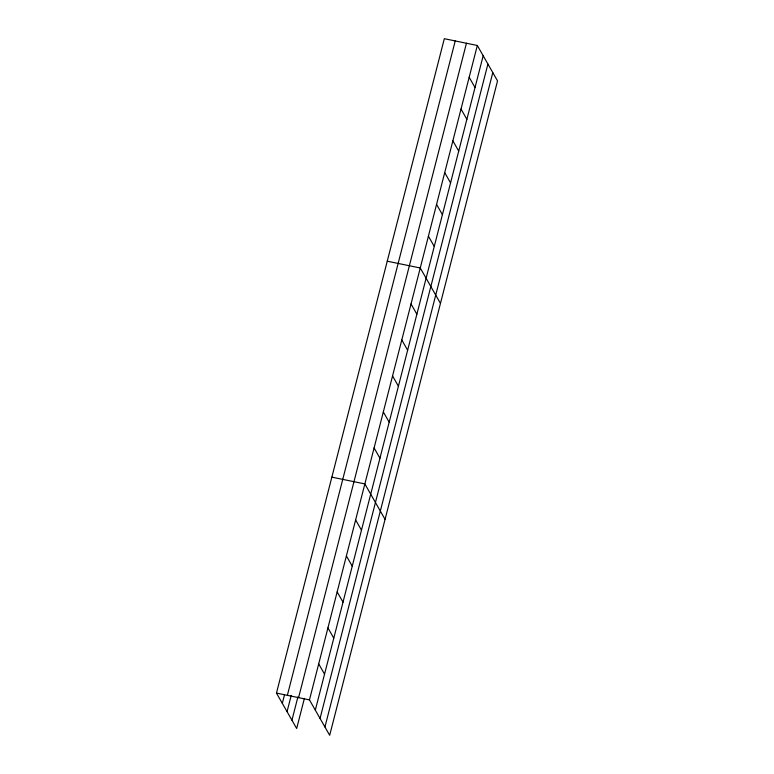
<?xml version="1.0" encoding="UTF-8"?>
<svg xmlns="http://www.w3.org/2000/svg" width="774" height="774" viewBox="0 0 774 774"><rect width="100%" height="100%" fill="white"/><g stroke="black" fill="none" stroke-linecap="round" stroke-linejoin="round"><path stroke-width="1.16" d="M304.414 698.332L296.674 728.518L276.463 693.088L444.324 38.7L477.326 45.482L497.537 80.912L329.676 735.3L309.465 699.88L477.326 45.482M282.317 703.343L284.406 695.216M287.357 695.333L455.218 40.935M287.057 711.654L291.227 695.4M291.933 720.207L297.893 696.987M298.58 697.635L466.441 43.247M315.318 710.135L483.179 55.738M320.049 718.436L487.91 64.049M324.935 726.999L492.796 72.601M387.252 261.196L420.253 267.978L440.464 303.398M331.862 477.142L364.864 483.924L385.065 519.354M276.463 693.088L309.465 699.88M469.17 77.274L475.023 87.53M461.023 109.057L466.867 119.312M452.867 140.839L458.721 151.094M444.711 172.621L450.565 182.877M436.565 204.413L442.409 214.669M428.409 236.196L434.262 246.451M411.023 303.969L416.876 314.225M401.793 339.96L407.637 350.216M392.553 375.951L398.407 386.207M383.324 411.942L389.177 422.198M374.094 447.933L379.947 458.189M355.624 519.915L361.477 530.171M346.394 555.906L352.247 566.171M337.164 591.907L343.017 602.162M327.934 627.898L333.778 638.153M318.695 663.889L324.548 674.144"/></g></svg>
